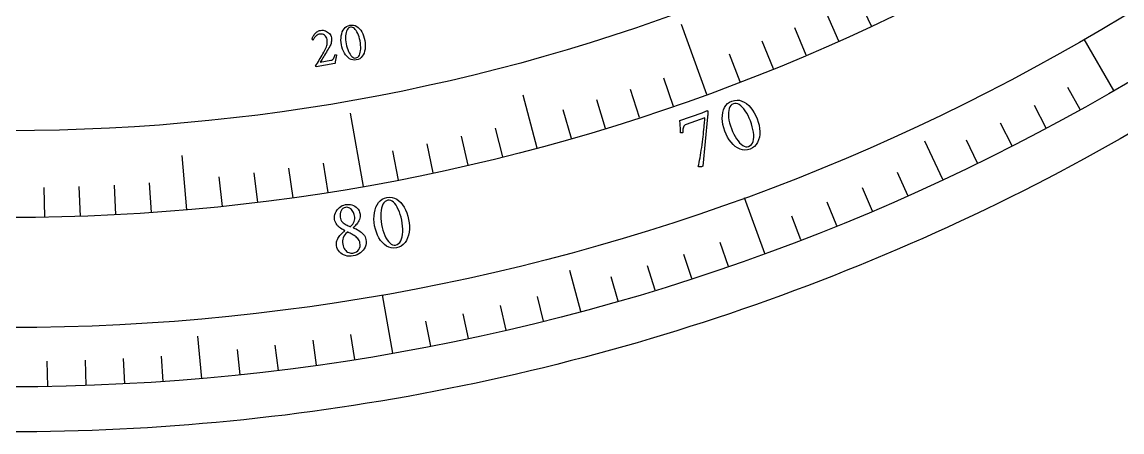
# Model space of a CAD drawing. Header units: millimetres. Extents: x -50 to 50, y -50 to 64.
# Drawn here: x 0.29 to 24.68, y -50 to -40.92 of the extents above; entities that cross this region are included whole.
import ezdxf

# ---------------------------------------------------------------- set-up
doc = ezdxf.new("R2010")
doc.units = ezdxf.units.MM
for name, color, linetype in [('CUT_OUTER', 1, 'Continuous'), ('ENGRAVE', 7, 'Continuous'), ('ENGRAVE_FINE', 8, 'Continuous'), ('TEXT', 5, 'Continuous')]:
    doc.layers.add(name, color=color, linetype=linetype)

msp = doc.modelspace()

# ---------------------------------------------------------------- linework, layer by layer
at = {"layer": 'CUT_OUTER'}
msp.add_lwpolyline([(24.9114, -43.3523), (24.6449, -43.5043), (24.3775, -43.6547), (24.1092, -43.8035), (23.84, -43.9506), (23.5698, -44.0961), (23.2988, -44.2399), (23.0269, -44.382), (22.7542, -44.5224), (22.4806, -44.6612), (22.2061, -44.7983), (21.9308, -44.9337), (21.6547, -45.0674), (21.3778, -45.1995), (21.1, -45.3298), (20.8215, -45.4584), (20.5422, -45.5853), (20.2621, -45.7105), (19.9812, -45.834), (19.6996, -45.9557), (19.4173, -46.0757), (19.1342, -46.194), (18.8504, -46.3105), (18.5659, -46.4253), (18.2806, -46.5383), (17.9948, -46.6496), (17.7082, -46.7592), (17.4209, -46.867), (17.133, -46.973), (16.8445, -47.0772), (16.5553, -47.1797), (16.2655, -47.2804), (15.9751, -47.3793), (15.6841, -47.4764), (15.3925, -47.5718), (15.1003, -47.6653), (14.8075, -47.7571), (14.5142, -47.847), (14.2204, -47.9352), (13.926, -48.0215), (13.6311, -48.1061), (13.3356, -48.1888), (13.0397, -48.2697), (12.7433, -48.3488), (12.4464, -48.4261), (12.149, -48.5016), (11.8512, -48.5752), (11.5529, -48.647), (11.2542, -48.717), (10.9551, -48.7851), (10.6555, -48.8514), (10.3556, -48.9159), (10.0552, -48.9785), (9.7545, -49.0393), (9.4534, -49.0982), (9.152, -49.1553), (8.8502, -49.2105), (8.5481, -49.2639), (8.2457, -49.3154), (7.9429, -49.3651), (7.6399, -49.4129), (7.3365, -49.4588), (7.0329, -49.5029), (6.729, -49.5451), (6.4249, -49.5855), (6.1205, -49.624), (5.8159, -49.6606), (5.5111, -49.6953), (5.2061, -49.7282), (4.9009, -49.7592), (4.5954, -49.7884), (4.2899, -49.8156), (3.9841, -49.841), (3.6782, -49.8645), (3.3722, -49.8862), (3.066, -49.9059), (2.7598, -49.9238), (2.4534, -49.9398), (2.1469, -49.9539), (1.8404, -49.9661), (1.5337, -49.9765), (1.2271, -49.9849), (0.9203, -49.9915), (0.6136, -49.9962), (0.3068, -49.9991), (0, -50)], dxfattribs=at)
at = {"layer": 'ENGRAVE'}
for points in [[(19.1235, -41.0104), (18.6121, -39.9138)], [(15.4764, -42.5211), (14.9121, -40.9706)], [(24.5, -42.4352), (23.8438, -41.2986)], [(11.7116, -43.7081), (11.3984, -42.5394)], [(7.8576, -44.5626), (7.5711, -42.9376)], [(20.7083, -44.4091), (20.3121, -43.5594)], [(3.9438, -45.0778), (3.8383, -43.8724)], [(16.759, -46.0449), (16.3101, -44.8116)], [(12.6821, -47.3304), (12.4395, -46.4248)], [(8.5088, -48.2556), (8.2808, -46.963)], [(4.2706, -48.8135), (4.1889, -47.8796)]]:
    msp.add_lwpolyline(points, dxfattribs=at)
for radius in [49, 49, 47.6875, 45.25, 45.25, 43.325]:
    msp.add_circle((0, 0), radius, dxfattribs=at)
at = {"layer": 'ENGRAVE_FINE'}
for points in [[(18.4048, -41.3379), (18.1364, -40.735)], [(17.6806, -41.6528), (17.4227, -41.0453)], [(16.9509, -41.9551), (16.7037, -41.3431)], [(16.2161, -42.2445), (15.9796, -41.6284)], [(14.732, -42.7847), (14.5171, -42.1607)], [(13.983, -43.0353), (13.7791, -42.4076)], [(23.7557, -42.8564), (23.483, -42.3644)], [(13.2298, -43.2728), (13.0369, -42.6416)], [(12.4726, -43.4971), (12.2907, -42.8627)], [(23.0041, -43.2644), (22.74, -42.7678)], [(22.2455, -43.6593), (21.9902, -43.1581)], [(10.947, -43.9059), (10.7873, -43.2655)], [(9.408, -44.2612), (9.2708, -43.6156)], [(10.179, -44.0902), (10.0306, -43.4472)], [(21.4802, -44.0409), (21.2336, -43.5353)], [(8.6341, -44.4186), (8.5082, -43.7708)], [(6.2976, -44.8096), (6.2057, -44.1561)], [(7.0787, -44.6929), (6.9754, -44.041)], [(4.7299, -45.0021), (4.6609, -44.3457)], [(5.5146, -44.9127), (5.4342, -44.2576)], [(19.9301, -44.7637), (19.7013, -44.2499)], [(0.7897, -45.2431), (0.7782, -44.5832)], [(1.5792, -45.2224), (1.5562, -44.5628)], [(2.3682, -45.188), (2.3337, -44.5289)], [(3.1565, -45.1398), (3.1104, -44.4814)], [(19.1458, -45.1047), (18.926, -44.587)], [(18.3557, -45.432), (18.145, -44.9105)], [(17.56, -45.7454), (17.3584, -45.2203)], [(15.9528, -46.3304), (15.7697, -45.7986)], [(15.1418, -46.6018), (14.968, -46.0668)], [(14.3262, -46.8589), (14.1618, -46.321)], [(13.5062, -47.1018), (13.3512, -46.5611)], [(11.8542, -47.5445), (11.7181, -46.9987)], [(11.0226, -47.7441), (10.8961, -47.1961)], [(9.3496, -48.0997), (9.2423, -47.5476)], [(10.1877, -47.9292), (10.0707, -47.379)], [(6.8195, -48.5231), (6.7412, -47.9661)], [(7.6653, -48.3967), (7.5773, -47.8412)], [(5.1219, -48.7316), (5.0631, -48.1722)], [(5.9716, -48.6348), (5.903, -48.0765)], [(0.8552, -48.9925), (0.8454, -48.4301)], [(1.7101, -48.9702), (1.6904, -48.408)], [(2.5645, -48.9328), (2.535, -48.3711)], [(3.4181, -48.8806), (3.3788, -48.3195)]]:
    msp.add_lwpolyline(points, dxfattribs=at)
at = {"layer": 'TEXT'}
for points in [[(7.5583, -40.9875), (7.5989, -40.9834), (7.6374, -40.9864), (7.674, -40.9965), (7.7086, -41.0138), (7.7408, -41.0372), (7.7705, -41.0655), (7.7975, -41.0988), (7.822, -41.1371), (7.8434, -41.1793), (7.8616, -41.2242), (7.8765, -41.2719), (7.8881, -41.3224), (7.8959, -41.3736), (7.8994, -41.4234), (7.8988, -41.4719), (7.894, -41.5191), (7.8849, -41.5638), (7.8715, -41.6049), (7.8538, -41.6424), (7.8318, -41.6762), (7.8055, -41.7052), (7.7747, -41.7281), (7.7395, -41.745), (7.7, -41.7557), (7.6602, -41.7596), (7.622, -41.7563), (7.5854, -41.7458), (7.5503, -41.7281), (7.5174, -41.7044), (7.4872, -41.6758), (7.4597, -41.6422), (7.4349, -41.6038), (7.4133, -41.5615), (7.3952, -41.5164), (7.3807, -41.4686), (7.3697, -41.418), (7.3625, -41.3667), (7.3595, -41.3168), (7.3607, -41.2683), (7.366, -41.2212), (7.3754, -41.1767), (7.3891, -41.1358), (7.407, -41.0987), (7.4291, -41.0654), (7.4554, -41.0369), (7.4856, -41.0144), (7.5199, -40.9979), (7.5583, -40.9875)], [(7.2613, -41.6464), (7.2578, -41.6626), (7.2542, -41.6799), (7.2507, -41.6982), (7.2472, -41.7176), (7.2438, -41.737), (7.2405, -41.7557), (7.2375, -41.7737), (7.2346, -41.7909), (7.2321, -41.8064), (7.23, -41.8192), (7.2284, -41.8291), (7.2273, -41.8363), (6.811, -41.9061), (6.8089, -41.905), (6.8066, -41.9035), (6.8042, -41.9017), (6.8017, -41.8994), (6.7994, -41.8971), (6.7976, -41.8949), (6.7965, -41.8929), (6.7959, -41.891), (6.8167, -41.8583), (6.8376, -41.825), (6.8587, -41.791), (6.88, -41.7564), (6.901, -41.7215), (6.9214, -41.6869), (6.9412, -41.6525), (6.9604, -41.6184), (6.9785, -41.5852), (6.9951, -41.5534), (7.0101, -41.5232), (7.0237, -41.4944), (7.036, -41.4655), (7.0452, -41.4388), (7.0514, -41.4144), (7.0546, -41.3922), (7.0557, -41.371), (7.0554, -41.3495), (7.0536, -41.3278), (7.0506, -41.3059), (7.0432, -41.2769), (7.0317, -41.2512), (7.016, -41.2287), (6.9961, -41.2094), (6.9732, -41.1945), (6.9488, -41.1853), (6.9228, -41.1816), (6.8951, -41.1836), (6.8725, -41.1887), (6.8518, -41.1962), (6.833, -41.206), (6.8162, -41.2181), (6.8012, -41.2315), (6.7879, -41.2451), (6.7764, -41.2589), (6.7666, -41.2728), (6.7585, -41.286), (6.7519, -41.2973), (6.7469, -41.3067), (6.7435, -41.3144), (6.7397, -41.3145), (6.7357, -41.3136), (6.7315, -41.3117), (6.727, -41.3089), (6.723, -41.3057), (6.72, -41.303), (6.7181, -41.3006), (6.7172, -41.2985), (6.7188, -41.2916), (6.7216, -41.2826), (6.7258, -41.2713), (6.7312, -41.2579), (6.738, -41.2431), (6.7463, -41.2277), (6.7562, -41.2118), (6.7676, -41.1953), (6.7804, -41.1789), (6.7946, -41.1635), (6.81, -41.1489), (6.8267, -41.1352), (6.8449, -41.1231), (6.8646, -41.1133), (6.8858, -41.1058), (6.9086, -41.1007), (6.9367, -41.0978), (6.9641, -41.0988), (6.9908, -41.1035), (7.0168, -41.112), (7.0416, -41.1236), (7.0642, -41.1377), (7.0848, -41.1543), (7.1034, -41.1734), (7.1193, -41.1943), (7.1319, -41.2167), (7.1413, -41.2403), (7.1474, -41.2653), (7.1506, -41.2908), (7.1514, -41.316), (7.1499, -41.3408), (7.1459, -41.3652), (7.1397, -41.3891), (7.1318, -41.4126), (7.122, -41.4357), (7.1105, -41.4582), (7.0936, -41.488), (7.0758, -41.5188), (7.0569, -41.5506), (7.0369, -41.5835), (7.0167, -41.6164), (6.997, -41.6482), (6.9778, -41.6789), (6.9591, -41.7087), (6.9416, -41.7364), (6.9259, -41.7612), (6.9121, -41.7832), (6.9001, -41.8022), (7.1386, -41.7621), (7.1553, -41.7578), (7.17, -41.7509), (7.1825, -41.7414), (7.193, -41.7294), (7.2019, -41.7147), (7.21, -41.6971), (7.2171, -41.6765), (7.2233, -41.653), (7.2245, -41.6495), (7.227, -41.6467), (7.2306, -41.6446), (7.2355, -41.6433), (7.2377, -41.6431), (7.2405, -41.6431), (7.244, -41.6433), (7.2482, -41.6436), (7.2524, -41.6442), (7.256, -41.6448), (7.259, -41.6455), (7.2613, -41.6464)], [(7.5724, -41.0303), (7.5491, -41.0376), (7.5285, -41.0503), (7.5107, -41.0683), (7.4957, -41.0918), (7.4834, -41.1197), (7.4739, -41.1511), (7.467, -41.1861), (7.4629, -41.2246), (7.4616, -41.2657), (7.4631, -41.3085), (7.4674, -41.353), (7.4744, -41.3992), (7.4839, -41.4445), (7.4954, -41.4874), (7.509, -41.5279), (7.5248, -41.5661), (7.5421, -41.6011), (7.5605, -41.6318), (7.58, -41.6582), (7.6006, -41.6805), (7.6218, -41.6976), (7.6433, -41.7087), (7.665, -41.7137), (7.687, -41.7126), (7.7122, -41.7049), (7.7341, -41.6916), (7.7526, -41.6728), (7.7676, -41.6484), (7.7794, -41.6195), (7.7883, -41.5871), (7.7942, -41.5511), (7.7971, -41.5115), (7.7972, -41.4695), (7.7948, -41.4263), (7.7898, -41.3818), (7.7824, -41.3361), (7.7726, -41.2905), (7.7609, -41.2477), (7.7473, -41.2078), (7.7318, -41.1706), (7.7148, -41.1369), (7.6967, -41.1073), (7.6776, -41.0819), (7.6574, -41.0607), (7.6365, -41.0444), (7.6154, -41.0339), (7.594, -41.0292), (7.5724, -41.0303)], [(16.0323, -42.6675), (16.0891, -42.6513), (16.1449, -42.6458), (16.1996, -42.651), (16.2534, -42.6669), (16.3055, -42.6921), (16.3551, -42.725), (16.4024, -42.7657), (16.4472, -42.8142), (16.4888, -42.8691), (16.5264, -42.9287), (16.56, -42.9931), (16.5897, -43.0623), (16.6141, -43.1336), (16.6321, -43.204), (16.6438, -43.2736), (16.6491, -43.3424), (16.6476, -43.4087), (16.639, -43.471), (16.6233, -43.5292), (16.6006, -43.5834), (16.5703, -43.6317), (16.5321, -43.6724), (16.4859, -43.7056), (16.432, -43.7312), (16.3759, -43.7469), (16.3203, -43.752), (16.2651, -43.7464), (16.2103, -43.73), (16.1571, -43.7045), (16.1065, -43.6711), (16.0586, -43.6301), (16.0134, -43.5813), (15.9717, -43.5262), (15.9343, -43.4662), (15.9014, -43.4014), (15.8728, -43.3317), (15.8496, -43.2601), (15.8326, -43.1894), (15.8219, -43.1196), (15.8175, -43.0508), (15.8197, -42.9847), (15.8288, -42.9228), (15.8449, -42.8651), (15.868, -42.8117), (15.8981, -42.7643), (15.9356, -42.7245), (15.9803, -42.6922), (16.0323, -42.6675)], [(15.3704, -42.9257), (15.3866, -42.9198), (15.4032, -42.9133), (15.4204, -42.9062), (15.438, -42.8986), (15.4541, -42.8915), (15.4666, -42.8861), (15.4754, -42.8824), (15.4806, -42.8804), (15.4853, -42.8797), (15.4895, -42.8815), (15.4931, -42.8856), (15.4961, -42.892), (15.4985, -42.9017), (15.4996, -42.9136), (15.4994, -42.9278), (15.4979, -42.9442), (15.4958, -42.9621), (15.4936, -42.9806), (15.4913, -42.9997), (15.4891, -43.0194), (15.3843, -44.1087), (15.382, -44.112), (15.3787, -44.115), (15.3743, -44.1176), (15.3689, -44.1198), (15.3587, -44.1227), (15.347, -44.1248), (15.3338, -44.1261), (15.3192, -44.1266), (15.3055, -44.1259), (15.2951, -44.1237), (15.288, -44.12), (15.2843, -44.1148), (15.2945, -44.073), (15.3045, -44.0275), (15.3143, -43.9781), (15.324, -43.925), (15.3335, -43.8693), (15.3429, -43.8122), (15.352, -43.7538), (15.3609, -43.6939), (15.3695, -43.6337), (15.3775, -43.5741), (15.3849, -43.5152), (15.3918, -43.457), (15.3982, -43.4004), (15.404, -43.3465), (15.4093, -43.2953), (15.4141, -43.2468), (15.4184, -43.202), (15.4223, -43.1619), (15.4256, -43.1265), (15.4285, -43.0959), (15.4308, -43.0711), (15.4325, -43.0534), (15.4335, -43.0428), (15.4338, -43.0393), (15.0173, -43.1864), (14.995, -43.1962), (14.9771, -43.2089), (14.9633, -43.2244), (14.9539, -43.2428), (14.9478, -43.2646), (14.944, -43.2906), (14.9426, -43.3208), (14.9436, -43.3552), (14.9433, -43.3604), (14.9404, -43.365), (14.9349, -43.369), (14.9269, -43.3725), (14.9239, -43.3733), (14.92, -43.3739), (14.9153, -43.3743), (14.9097, -43.3746), (14.904, -43.3746), (14.899, -43.3744), (14.8948, -43.374), (14.8913, -43.3733), (14.8903, -43.3352), (14.8889, -43.297), (14.887, -43.2585), (14.8847, -43.2198), (14.8822, -43.1833), (14.8796, -43.1511), (14.8771, -43.1234), (14.8745, -43.1001)], [(16.0635, -42.7253), (16.032, -42.7416), (16.006, -42.7649), (15.9852, -42.7953), (15.9698, -42.8327), (15.9594, -42.8758), (15.9538, -42.9232), (15.953, -42.975), (15.9569, -43.0311), (15.9655, -43.0903), (15.9785, -43.1513), (15.996, -43.2139), (16.0179, -43.2783), (16.0429, -43.3407), (16.0704, -43.3992), (16.1002, -43.4538), (16.1325, -43.5046), (16.1662, -43.5501), (16.2004, -43.5894), (16.2351, -43.6223), (16.2702, -43.649), (16.305, -43.668), (16.3386, -43.6784), (16.371, -43.68), (16.4023, -43.6728), (16.4365, -43.6553), (16.4645, -43.6306), (16.4861, -43.5989), (16.5014, -43.5601), (16.511, -43.5157), (16.5153, -43.467), (16.5144, -43.4139), (16.5084, -43.3565), (16.4977, -43.2964), (16.4831, -43.2352), (16.4646, -43.1728), (16.4421, -43.1092), (16.4163, -43.0465), (16.3885, -42.9883), (16.3588, -42.9346), (16.327, -42.8853), (16.2941, -42.8414), (16.2607, -42.8038), (16.2268, -42.7723), (16.1925, -42.7471), (16.1585, -42.7291), (16.1257, -42.7195), (16.094, -42.7182), (16.0635, -42.7253)], [(8.3796, -44.8033), (8.4383, -44.7972), (8.4942, -44.8015), (8.5472, -44.8161), (8.5974, -44.8411), (8.6444, -44.8749), (8.6876, -44.9159), (8.727, -44.9642), (8.7627, -45.0198), (8.7941, -45.081), (8.8208, -45.1463), (8.8428, -45.2156), (8.8599, -45.2889), (8.8716, -45.3633), (8.8772, -45.4358), (8.8766, -45.5063), (8.8698, -45.575), (8.8568, -45.6401), (8.8376, -45.6999), (8.812, -45.7545), (8.7802, -45.8039), (8.742, -45.8462), (8.6973, -45.8797), (8.6461, -45.9044), (8.5885, -45.9202), (8.5306, -45.926), (8.4749, -45.9213), (8.4215, -45.9062), (8.3704, -45.8805), (8.3224, -45.8461), (8.2784, -45.8045), (8.2384, -45.7558), (8.2023, -45.6999), (8.1708, -45.6383), (8.1444, -45.5728), (8.1233, -45.5032), (8.1072, -45.4297), (8.0968, -45.3551), (8.0923, -45.2825), (8.0939, -45.212), (8.1015, -45.1435), (8.1152, -45.0787), (8.1349, -45.0193), (8.1608, -44.9653), (8.1927, -44.9168), (8.2307, -44.8753), (8.2744, -44.8426), (8.3241, -44.8186), (8.3796, -44.8033)], [(8.4003, -44.8656), (8.3665, -44.8762), (8.3367, -44.8946), (8.311, -44.9209), (8.2893, -44.9551), (8.2716, -44.9957), (8.2579, -45.0415), (8.2481, -45.0923), (8.2422, -45.1483), (8.2404, -45.2081), (8.2426, -45.2703), (8.249, -45.3351), (8.2594, -45.4023), (8.2732, -45.4681), (8.29, -45.5305), (8.3099, -45.5895), (8.3329, -45.645), (8.3582, -45.6958), (8.3851, -45.7404), (8.4135, -45.7788), (8.4435, -45.8111), (8.4744, -45.836), (8.5057, -45.852), (8.5374, -45.8592), (8.5694, -45.8576), (8.6062, -45.8462), (8.638, -45.8268), (8.6648, -45.7993), (8.6866, -45.7638), (8.7037, -45.7217), (8.7164, -45.6745), (8.7248, -45.6221), (8.7288, -45.5645), (8.7288, -45.5035), (8.725, -45.4406), (8.7176, -45.3759), (8.7065, -45.3094), (8.692, -45.2432), (8.6747, -45.181), (8.6547, -45.123), (8.632, -45.069), (8.6072, -45.02), (8.5809, -44.9771), (8.553, -44.9403), (8.5235, -44.9094), (8.4932, -44.8858), (8.4625, -44.8706), (8.4316, -44.8639), (8.4003, -44.8656)], [(7.4576, -44.9623), (7.4956, -44.9579), (7.5326, -44.9576), (7.5686, -44.9612), (7.6036, -44.969), (7.6369, -44.9806), (7.6675, -44.9961), (7.6956, -45.0155), (7.721, -45.0388), (7.7431, -45.0659), (7.7609, -45.097), (7.7744, -45.132), (7.7836, -45.171), (7.7872, -45.204), (7.7865, -45.2355), (7.7815, -45.2655), (7.772, -45.2939), (7.7595, -45.3208), (7.7449, -45.3462), (7.7283, -45.3701), (7.7098, -45.3925), (7.6904, -45.4134), (7.6714, -45.4329), (7.6526, -45.451), (7.6342, -45.4676), (7.6299, -45.4704), (7.6288, -45.4731), (7.6308, -45.4757), (7.636, -45.4783), (7.6651, -45.4892), (7.6945, -45.5023), (7.7242, -45.5177), (7.7541, -45.5352), (7.7832, -45.5548), (7.8104, -45.576), (7.8356, -45.599), (7.8588, -45.6236), (7.8789, -45.6498), (7.8949, -45.6774), (7.9066, -45.7064), (7.9141, -45.7369), (7.9186, -45.7799), (7.9168, -45.8217), (7.9089, -45.8622), (7.8947, -45.9015), (7.8753, -45.9387), (7.8515, -45.9729), (7.8233, -46.004), (7.7908, -46.032), (7.7549, -46.0561), (7.7167, -46.0754), (7.6761, -46.0899), (7.6333, -46.0996), (7.5866, -46.105), (7.5418, -46.1055), (7.4988, -46.101), (7.4578, -46.0917), (7.4194, -46.0777), (7.3847, -46.0595), (7.3535, -46.0371), (7.326, -46.0104), (7.3027, -45.9799), (7.2841, -45.9461), (7.2704, -45.9091), (7.2614, -45.8688), (7.2585, -45.8407), (7.259, -45.8134), (7.2628, -45.787), (7.2699, -45.7614), (7.2796, -45.7368), (7.291, -45.7132), (7.3042, -45.6908), (7.3192, -45.6694), (7.3351, -45.6492), (7.3514, -45.6303), (7.368, -45.6128), (7.3849, -45.5966), (7.4013, -45.5817), (7.4161, -45.5682), (7.4294, -45.5561), (7.4413, -45.5453), (7.4435, -45.5423), (7.444, -45.5398), (7.4428, -45.5379), (7.4398, -45.5364), (7.4198, -45.5275), (7.3986, -45.5164), (7.3762, -45.503), (7.3527, -45.4874), (7.3293, -45.4698), (7.3072, -45.4502), (7.2864, -45.4286), (7.2668, -45.4052), (7.2497, -45.3798), (7.236, -45.3525), (7.2257, -45.3232), (7.2189, -45.2921), (7.2155, -45.2549), (7.2173, -45.2183), (7.2242, -45.1822), (7.2363, -45.1466), (7.2527, -45.1126), (7.2728, -45.081), (7.2966, -45.052), (7.3239, -45.0254), (7.3542, -45.0025), (7.3865, -44.9843), (7.421, -44.9709), (7.4576, -44.9623)], [(7.4588, -45.0243), (7.4299, -45.0328), (7.4044, -45.048), (7.3824, -45.0699), (7.3638, -45.0985), (7.3498, -45.1315), (7.3416, -45.1662), (7.3393, -45.2027), (7.3427, -45.2411), (7.3498, -45.2725), (7.3603, -45.3007), (7.3743, -45.3257), (7.3917, -45.3475), (7.4114, -45.3665), (7.4323, -45.3832), (7.4542, -45.3975), (7.4772, -45.4094), (7.5, -45.4198), (7.5214, -45.4292), (7.5412, -45.4377), (7.5595, -45.4453), (7.5616, -45.4457), (7.5641, -45.4459), (7.5671, -45.4457), (7.5704, -45.4453), (7.5712, -45.4452), (7.5717, -45.4451), (7.5721, -45.445), (7.5722, -45.445), (7.5747, -45.4444), (7.577, -45.4437), (7.579, -45.4428), (7.5807, -45.4417), (7.6028, -45.4186), (7.6218, -45.3936), (7.6378, -45.3669), (7.6507, -45.3384), (7.6599, -45.3082), (7.6647, -45.2765), (7.6652, -45.2432), (7.6613, -45.2084), (7.6557, -45.183), (7.6477, -45.1585), (7.6372, -45.1348), (7.6242, -45.112), (7.6092, -45.0909), (7.5924, -45.0721), (7.5739, -45.0556), (7.5536, -45.0415), (7.5319, -45.0307), (7.5088, -45.0243), (7.4845, -45.0221), (7.4588, -45.0243)], [(7.6265, -46.0366), (7.6668, -46.0265), (7.7016, -46.0104), (7.7309, -45.9883), (7.7547, -45.9602), (7.7721, -45.9276), (7.7824, -45.8919), (7.7857, -45.853), (7.7818, -45.8109), (7.7754, -45.7849), (7.7654, -45.7603), (7.7517, -45.7371), (7.7344, -45.7154), (7.7147, -45.6951), (7.694, -45.6764), (7.6721, -45.6593), (7.6492, -45.6437), (7.6261, -45.6296), (7.6041, -45.6171), (7.5829, -45.6061), (7.5628, -45.5967), (7.545, -45.5889), (7.5308, -45.5828), (7.5204, -45.5783), (7.5137, -45.5755), (7.5101, -45.5745), (7.507, -45.5739), (7.5045, -45.5736), (7.5024, -45.5737), (7.5, -45.5742), (7.4981, -45.5749), (7.4966, -45.5757), (7.4956, -45.5767), (7.4663, -45.6052), (7.4419, -45.6344), (7.4226, -45.6645), (7.4082, -45.6953), (7.3987, -45.7278), (7.3938, -45.763), (7.3936, -45.8009), (7.398, -45.8415), (7.4054, -45.8756), (7.4159, -45.9065), (7.4295, -45.9344), (7.4464, -45.959), (7.4655, -45.9804), (7.4861, -45.9985), (7.5081, -46.0133), (7.5316, -46.0248), (7.5556, -46.0328), (7.5795, -46.0375), (7.6031, -46.0388), (7.6265, -46.0366)]]:
    msp.add_lwpolyline(points, close=True, dxfattribs=at)

doc.saveas('drawing.dxf')
